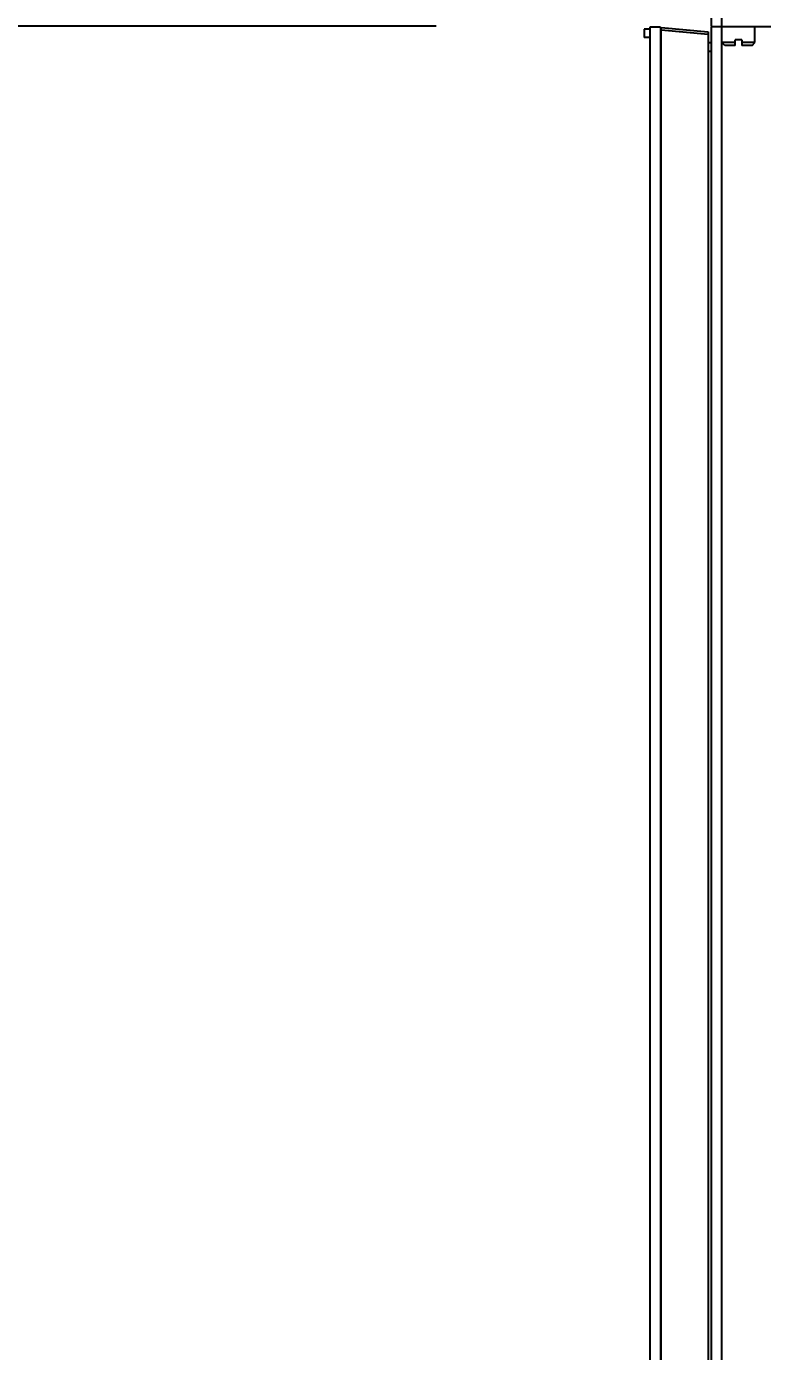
# Model space of a CAD drawing. Header units: millimetres. Extents: x -73584 to -37571, y -61249 to -50748.
# Drawn here: x -48432.5 to -48298.1, y -54602.8 to -54360.7 of the extents above; entities that cross this region are included whole.
import ezdxf

# ---------------------------------------------------------------- set-up
doc = ezdxf.new("R2010")
doc.units = ezdxf.units.MM
doc.header["$LTSCALE"] = 200
doc.header["$PDSIZE"] = -1
doc.layers.add('DIM', color=3, linetype='Continuous')
doc.styles.add('TSSD_Dimension', font='tssdeng.shx', dxfattribs={"width": 0.7, "bigfont": 'hztxt.shx'})
doc.dimstyles.new('TSSD_20_20', dxfattribs={"dimtxt": 60, "dimasz": 20, "dimexe": 20, "dimexo": 50, "dimgap": 20, "dimtad": 1, "dimdec": 0, "dimzin": 0, "dimdsep": 46, "dimtxsty": 'TSSD_Dimension', "dimblk": 'ARCHTICK', "dimcen": 0, "dimdle": 20, "dimclrt": 7, "dimadec": 0, "dimazin": 0, "dimtfac": 1, "dimtdec": 0, "dimtix": 1, "dimtmove": 2, "dimatfit": 3, "dimfxl": 1, "dimtolj": 1, "dimtzin": 0, "dimarcsym": 0})

# ---------------------------------------------------------------- blocks, each defined once
blk = doc.blocks.new('5569')
at = {"color": 7, "linetype": 'Continuous'}
for p, q in [((-46089.04, -54684.77), (-46089.04, -54686.27)), ((-46088.04, -54684.77), (-46089.04, -54684.77)), ((-46088.04, -54684.37), (-46088.04, -54934.17)), ((-46086.04, -54684.37), (-46088.04, -54684.37)), ((-46086.04, -54684.37), (-46086.04, -54934.17)), ((-46085.94, -54934.07), (-46085.94, -54684.47)), ((-46085.94, -54684.47), (-46077.34, -54685.22)), ((-46077.34, -54685.72), (-46085.94, -54684.96)), ((-46077.34, -54685.22), (-46077.34, -54933.31)), ((-46076.84, -54684.32), (-46076.84, -55184.22)), ((-46015.84, -54684.32), (-46076.84, -54684.32)), ((-46074.84, -55187.22), (-46074.84, -54684.32)), ((-46088.04, -54686.27), (-46089.04, -54686.27)), ((-46076.84, -54687.27), (-46077.34, -54687.27)), ((-46077.34, -54688.77), (-46076.84, -54688.77)), ((-46085.94, -54694.17), (-46086.04, -54694.17)), ((-46086.04, -54694.6), (-46085.94, -54694.6)), ((-46085.94, -54695.77), (-46086.04, -54695.77)), ((-46085.94, -54696.85), (-46086.04, -54696.85)), ((-46085.94, -54697.14), (-46086.04, -54697.14)), ((-46086.04, -54701.19), (-46085.94, -54701.19)), ((-46086.04, -54701.47), (-46085.94, -54701.47)), ((-46086.04, -54702.56), (-46085.94, -54702.56)), ((-46085.94, -54703.74), (-46086.04, -54703.74)), ((-46085.94, -54704.17), (-46086.04, -54704.17)), ((-46085.94, -54756.77), (-46086.04, -54756.77)), ((-46086.04, -54757.2), (-46085.94, -54757.2)), ((-46085.94, -54758.37), (-46086.04, -54758.37)), ((-46085.94, -54759.46), (-46086.04, -54759.46)), ((-46085.94, -54759.74), (-46086.04, -54759.74)), ((-46086.04, -54763.79), (-46085.94, -54763.79)), ((-46086.04, -54764.08), (-46085.94, -54764.08)), ((-46086.04, -54765.16), (-46085.94, -54765.16)), ((-46085.94, -54766.34), (-46086.04, -54766.34)), ((-46085.94, -54766.77), (-46086.04, -54766.77)), ((-46085.94, -54771.62), (-46086.04, -54771.62)), ((-46086.04, -54772.05), (-46085.94, -54772.05)), ((-46085.94, -54773.22), (-46086.04, -54773.22)), ((-46085.94, -54774.31), (-46086.04, -54774.31)), ((-46085.94, -54774.59), (-46086.04, -54774.59)), ((-46086.04, -54778.64), (-46085.94, -54778.64)), ((-46086.04, -54778.93), (-46085.94, -54778.93)), ((-46086.04, -54780.01), (-46085.94, -54780.01)), ((-46085.94, -54781.19), (-46086.04, -54781.19)), ((-46085.94, -54781.62), (-46086.04, -54781.62)), ((-46086.04, -54784.82), (-46085.94, -54784.92)), ((-46086.04, -54784.82), (-46085.94, -54784.82)), ((-46086.04, -54785.46), (-46085.94, -54785.36)), ((-46085.94, -54785.46), (-46086.04, -54785.46)), ((-46085.94, -54786.27), (-46086.04, -54786.27)), ((-46085.94, -54787.27), (-46086.04, -54787.27)), ((-46086.04, -54787.36), (-46085.94, -54787.46)), ((-46086.04, -54787.36), (-46085.94, -54787.36)), ((-46086.04, -54788), (-46085.94, -54787.9)), ((-46085.94, -54788), (-46086.04, -54788)), ((-46086.04, -54789.9), (-46085.94, -54790)), ((-46086.04, -54789.9), (-46085.94, -54789.9)), ((-46086.04, -54790.54), (-46085.94, -54790.44)), ((-46085.94, -54790.54), (-46086.04, -54790.54)), ((-46086.04, -54792.44), (-46085.94, -54792.54)), ((-46086.04, -54792.44), (-46085.94, -54792.44)), ((-46086.04, -54793.08), (-46085.94, -54792.98)), ((-46085.94, -54793.08), (-46086.04, -54793.08)), ((-46086.04, -54794.98), (-46085.94, -54795.08)), ((-46086.04, -54794.98), (-46085.94, -54794.98)), ((-46086.04, -54795.62), (-46085.94, -54795.52)), ((-46085.94, -54795.62), (-46086.04, -54795.62)), ((-46086.04, -54797.52), (-46085.94, -54797.62)), ((-46086.04, -54797.52), (-46085.94, -54797.52)), ((-46086.04, -54798.16), (-46085.94, -54798.06)), ((-46085.94, -54798.16), (-46086.04, -54798.16)), ((-46086.04, -54800.06), (-46085.94, -54800.16)), ((-46086.04, -54800.06), (-46085.94, -54800.06)), ((-46086.04, -54800.7), (-46085.94, -54800.6)), ((-46085.94, -54800.7), (-46086.04, -54800.7)), ((-46086.04, -54802.6), (-46085.94, -54802.7)), ((-46086.04, -54802.6), (-46085.94, -54802.6)), ((-46086.04, -54803.24), (-46085.94, -54803.14)), ((-46085.94, -54803.24), (-46086.04, -54803.24)), ((-46085.94, -54804.27), (-46086.04, -54804.27)), ((-46086.04, -54804.7), (-46085.94, -54804.7)), ((-46086.04, -54805.14), (-46085.94, -54805.24)), ((-46086.04, -54805.14), (-46085.94, -54805.14)), ((-46086.04, -54805.78), (-46085.94, -54805.68)), ((-46085.94, -54805.78), (-46086.04, -54805.78)), ((-46085.94, -54805.87), (-46086.04, -54805.87)), ((-46085.94, -54806.96), (-46086.04, -54806.96)), ((-46085.94, -54807.24), (-46086.04, -54807.24)), ((-46086.04, -54807.68), (-46085.94, -54807.78)), ((-46086.04, -54807.68), (-46085.94, -54807.68)), ((-46086.04, -54808.32), (-46085.94, -54808.22)), ((-46085.94, -54808.32), (-46086.04, -54808.32)), ((-46086.04, -54810.22), (-46085.94, -54810.32)), ((-46086.04, -54810.22), (-46085.94, -54810.22)), ((-46086.04, -54810.86), (-46085.94, -54810.76)), ((-46085.94, -54810.86), (-46086.04, -54810.86)), ((-46086.04, -54811.29), (-46085.94, -54811.29)), ((-46086.04, -54811.58), (-46085.94, -54811.58)), ((-46086.04, -54812.66), (-46085.94, -54812.66)), ((-46086.04, -54812.76), (-46085.94, -54812.86)), ((-46086.04, -54812.76), (-46085.94, -54812.76)), ((-46086.04, -54813.4), (-46085.94, -54813.3)), ((-46085.94, -54813.4), (-46086.04, -54813.4)), ((-46085.94, -54813.84), (-46086.04, -54813.84)), ((-46085.94, -54814.27), (-46086.04, -54814.27)), ((-46086.04, -54815.3), (-46085.94, -54815.4)), ((-46086.04, -54815.3), (-46085.94, -54815.3)), ((-46086.04, -54815.94), (-46085.94, -54815.84)), ((-46085.94, -54815.94), (-46086.04, -54815.94)), ((-46086.04, -54817.84), (-46085.94, -54817.94)), ((-46086.04, -54817.84), (-46085.94, -54817.84)), ((-46086.04, -54818.48), (-46085.94, -54818.38)), ((-46085.94, -54818.48), (-46086.04, -54818.48)), ((-46086.04, -54820.38), (-46085.94, -54820.48)), ((-46086.04, -54820.38), (-46085.94, -54820.38)), ((-46086.04, -54821.02), (-46085.94, -54820.92)), ((-46085.94, -54821.02), (-46086.04, -54821.02)), ((-46086.04, -54822.92), (-46085.94, -54823.02)), ((-46086.04, -54822.92), (-46085.94, -54822.92)), ((-46086.04, -54823.56), (-46085.94, -54823.46)), ((-46085.94, -54823.56), (-46086.04, -54823.56)), ((-46086.04, -54825.46), (-46085.94, -54825.56)), ((-46086.04, -54825.46), (-46085.94, -54825.46)), ((-46086.04, -54826.1), (-46085.94, -54826)), ((-46085.94, -54826.1), (-46086.04, -54826.1)), ((-46086.04, -54828), (-46085.94, -54828.1)), ((-46086.04, -54828), (-46085.94, -54828)), ((-46086.04, -54828.64), (-46085.94, -54828.54)), ((-46085.94, -54828.64), (-46086.04, -54828.64)), ((-46086.04, -54830.54), (-46085.94, -54830.64)), ((-46086.04, -54830.54), (-46085.94, -54830.54)), ((-46086.04, -54831.18), (-46085.94, -54831.08)), ((-46085.94, -54831.18), (-46086.04, -54831.18)), ((-46085.94, -54831.27), (-46086.04, -54831.27)), ((-46085.94, -54832.27), (-46086.04, -54832.27)), ((-46086.04, -54833.08), (-46085.94, -54833.18)), ((-46086.04, -54833.08), (-46085.94, -54833.08)), ((-46086.04, -54833.72), (-46085.94, -54833.62)), ((-46085.94, -54833.72), (-46086.04, -54833.72)), ((-46085.94, -54836.92), (-46086.04, -54836.92)), ((-46086.04, -54837.35), (-46085.94, -54837.35)), ((-46085.94, -54838.52), (-46086.04, -54838.52)), ((-46085.94, -54839.61), (-46086.04, -54839.61)), ((-46085.94, -54839.89), (-46086.04, -54839.89)), ((-46086.04, -54843.94), (-46085.94, -54843.94)), ((-46086.04, -54844.23), (-46085.94, -54844.23)), ((-46086.04, -54845.31), (-46085.94, -54845.31)), ((-46085.94, -54846.49), (-46086.04, -54846.49)), ((-46085.94, -54846.92), (-46086.04, -54846.92)), ((-46085.94, -54851.77), (-46086.04, -54851.77)), ((-46086.04, -54852.2), (-46085.94, -54852.2)), ((-46085.94, -54853.37), (-46086.04, -54853.37)), ((-46085.94, -54854.46), (-46086.04, -54854.46)), ((-46085.94, -54854.74), (-46086.04, -54854.74)), ((-46086.04, -54858.79), (-46085.94, -54858.79)), ((-46086.04, -54859.08), (-46085.94, -54859.08)), ((-46086.04, -54860.16), (-46085.94, -54860.16)), ((-46085.94, -54861.34), (-46086.04, -54861.34)), ((-46085.94, -54861.77), (-46086.04, -54861.77)), ((-46085.94, -54914.37), (-46086.04, -54914.37)), ((-46086.04, -54914.8), (-46085.94, -54914.8)), ((-46085.94, -54915.97), (-46086.04, -54915.97)), ((-46085.94, -54917.07), (-46086.04, -54917.07)), ((-46085.94, -54917.34), (-46086.04, -54917.34)), ((-46086.04, -54921.39), (-46085.94, -54921.39)), ((-46086.04, -54921.69), (-46085.94, -54921.69)), ((-46086.04, -54922.76), (-46085.94, -54922.76)), ((-46085.94, -54923.94), (-46086.04, -54923.94)), ((-46085.94, -54924.37), (-46086.04, -54924.37)), ((-46068.84, -55187.22), (-46068.84, -55184.22)), ((-46072.44, -55187.22), (-46074.84, -55187.22)), ((-46074.34, -55187.72), (-46074.84, -55187.22)), ((-46072.44, -55187.72), (-46074.34, -55187.72)), ((-46071.24, -55186.72), (-46072.44, -55186.72)), ((-46072.44, -55187.72), (-46072.44, -55186.72)), ((-46071.24, -55186.72), (-46071.24, -55187.72)), ((-46068.84, -55187.22), (-46071.24, -55187.22)), ((-46069.34, -55187.72), (-46071.24, -55187.72)), ((-46069.34, -55187.72), (-46068.84, -55187.22))]:
    blk.add_line(p, q, dxfattribs=at)
blk = doc.blocks.new('*U670')
at = {"layer": 'DIM', "color": 3}
blk.add_blockref('5569', (46037.07, 54931.02), dxfattribs=at)
blk = doc.blocks.new('*U671')
at = {"layer": 'DIM', "color": 0, "linetype": 'ByBlock', "lineweight": -2, "transparency": 16777216}
for p in [(0, 1000), (0, 500)]:
    blk.add_blockref('*U670', p, dxfattribs=at)
blk = doc.blocks.new('_ArchTick')
at = {"color": 0, "linetype": 'ByBlock'}
blk.add_lwpolyline([(-0.707, -0.707, 0.5, 0.5, 0), (0.707, 0.707, 0.5, 0.5, 0)], format="xyseb", dxfattribs=at)
blk = doc.blocks.new('*D674')
at = {"layer": 'Defpoints', "color": 0, "transparency": 16777216}
for p in [(-48671.17, -54360.66), (-48307.71, -54360.66), (-48307.71, -54860.66)]:
    blk.add_point(p, dxfattribs=at)
at = {"layer": 'DIM', "color": 0, "lineweight": -2, "transparency": 16777216}
for p, q in [((-48671.17, -54880.66), (-48671.17, -54340.66)), ((-48357.71, -54360.66), (-48691.17, -54360.66)), ((-48357.71, -54860.66), (-48691.17, -54860.66))]:
    blk.add_line(p, q, dxfattribs=at)
at = {"layer": 'DIM', "color": 0, "lineweight": -2, "transparency": 16777216, "xscale": 20, "yscale": 20, "zscale": 20}
for p, rotation in [((-48671.17, -54360.66), 90), ((-48671.17, -54860.66), 270)]:
    blk.add_blockref('_ArchTick', p, dxfattribs=dict(at, rotation=rotation))
at = {"layer": 'DIM', "color": 7, "transparency": 16777216, "insert": (-48722.32, -54610.66), "char_height": 60, "attachment_point": 5, "rotation": 90, "style": 'TSSD_Dimension'}
blk.add_mtext('\\A1;500 [1\'-7 3/4"]', dxfattribs=at)
blk = doc.blocks.new('*D675')
at = {"layer": 'Defpoints', "color": 0, "transparency": 16777216}
for p in [(-48671.17, -53860.66), (-48307.71, -53860.66), (-48307.71, -54360.66)]:
    blk.add_point(p, dxfattribs=at)
at = {"layer": 'DIM', "color": 0, "lineweight": -2, "transparency": 16777216}
for p, q in [((-48671.17, -54380.66), (-48671.17, -53840.66)), ((-48357.71, -53860.66), (-48691.17, -53860.66)), ((-48357.71, -54360.66), (-48691.17, -54360.66))]:
    blk.add_line(p, q, dxfattribs=at)
at = {"layer": 'DIM', "color": 0, "lineweight": -2, "transparency": 16777216, "xscale": 20, "yscale": 20, "zscale": 20}
for p, rotation in [((-48671.17, -53860.66), 90), ((-48671.17, -54360.66), 270)]:
    blk.add_blockref('_ArchTick', p, dxfattribs=dict(at, rotation=rotation))
at = {"layer": 'DIM', "color": 7, "transparency": 16777216, "insert": (-48722.32, -54110.66), "char_height": 60, "attachment_point": 5, "rotation": 90, "style": 'TSSD_Dimension'}
blk.add_mtext('\\A1;500 [1\'-7 3/4"]', dxfattribs=at)
blk = doc.blocks.new('*D1379')
at = {"layer": 'Defpoints', "color": 0, "transparency": 16777216}
for p in [(-48990.72, -52360.81), (-48318.41, -52360.81), (-48298.69, -55500.66)]:
    blk.add_point(p, dxfattribs=at)
at = {"layer": 'DIM', "color": 0, "lineweight": -2, "transparency": 16777216}
for p, q in [((-48990.72, -55520.66), (-48990.72, -52340.81)), ((-48368.41, -52360.81), (-49010.72, -52360.81)), ((-48348.69, -55500.66), (-49010.72, -55500.66))]:
    blk.add_line(p, q, dxfattribs=at)
at = {"layer": 'DIM', "color": 0, "lineweight": -2, "transparency": 16777216, "xscale": 20, "yscale": 20, "zscale": 20}
for p, rotation in [((-48990.72, -52360.81), 90), ((-48990.72, -55500.66), 270)]:
    blk.add_blockref('_ArchTick', p, dxfattribs=dict(at, rotation=rotation))
at = {"layer": 'DIM', "color": 7, "transparency": 16777216, "insert": (-49041.87, -53930.73), "char_height": 60, "attachment_point": 5, "rotation": 90, "style": 'TSSD_Dimension'}
blk.add_mtext('\\A1;3140 [10\'-3 1/2"]', dxfattribs=at)

msp = doc.modelspace()

# ---------------------------------------------------------------- block references
at = {"layer": 'DIM', "color": 3}
msp.add_blockref('*U671', (-48267.725, -55107.458), dxfattribs=at)

# ---------------------------------------------------------------- dimensions: what is measured, and where the dimension line sits
at = {"layer": 'DIM'}
for base, p1, p2, picture, middle in [((-48990.716, -52360.808), (-48298.691, -55500.658), (-48318.409, -52360.808), '*D1379', (-49041.87, -53930.733)), ((-48671.166, -53860.658), (-48307.71, -54360.658), (-48307.71, -53860.658), '*D675', (-48722.319, -54110.658)), ((-48671.166, -54360.658), (-48307.71, -54860.658), (-48307.71, -54360.658), '*D674', (-48722.319, -54610.658))]:
    dim = msp.add_linear_dim(base=base, p1=p1, p2=p2, angle=90, dimstyle='TSSD_20_20', dxfattribs=at)
    dim.commit()
    dim.dimension.update_dxf_attribs({"geometry": picture, "text_midpoint": middle})

doc.saveas('drawing.dxf')
